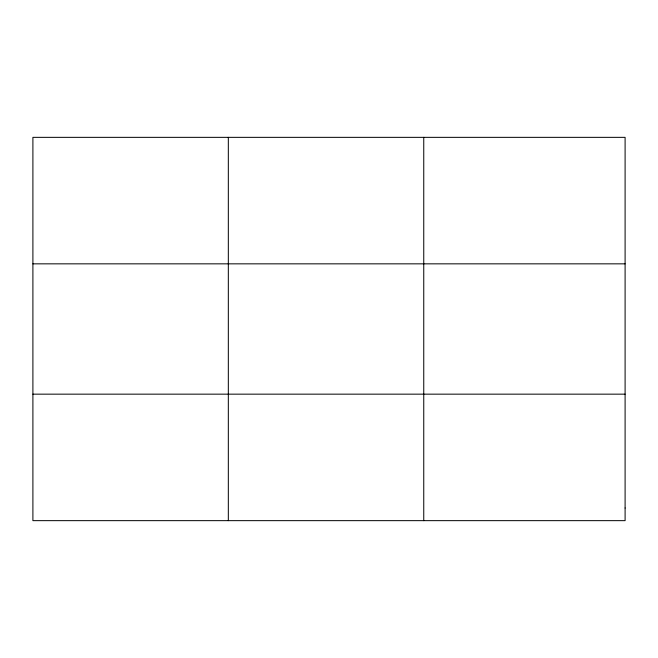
<?xml version="1.0" encoding="UTF-8"?>
<svg xmlns="http://www.w3.org/2000/svg" width="658" height="658" viewBox="0 0 658 658"><rect width="100%" height="100%" fill="white"/><g stroke="black" fill="none" stroke-linecap="round" stroke-linejoin="round"><path stroke-width="0.99" d="M228.326 520.651L228.326 137.349M423.752 520.651L423.752 137.349M32.9 263.842L625.1 263.842M32.9 394.158L625.1 394.158M625.1 508.001L625.1 520.651L32.9 520.651L32.9 137.349L625.1 137.349L625.1 508.001"/></g></svg>
